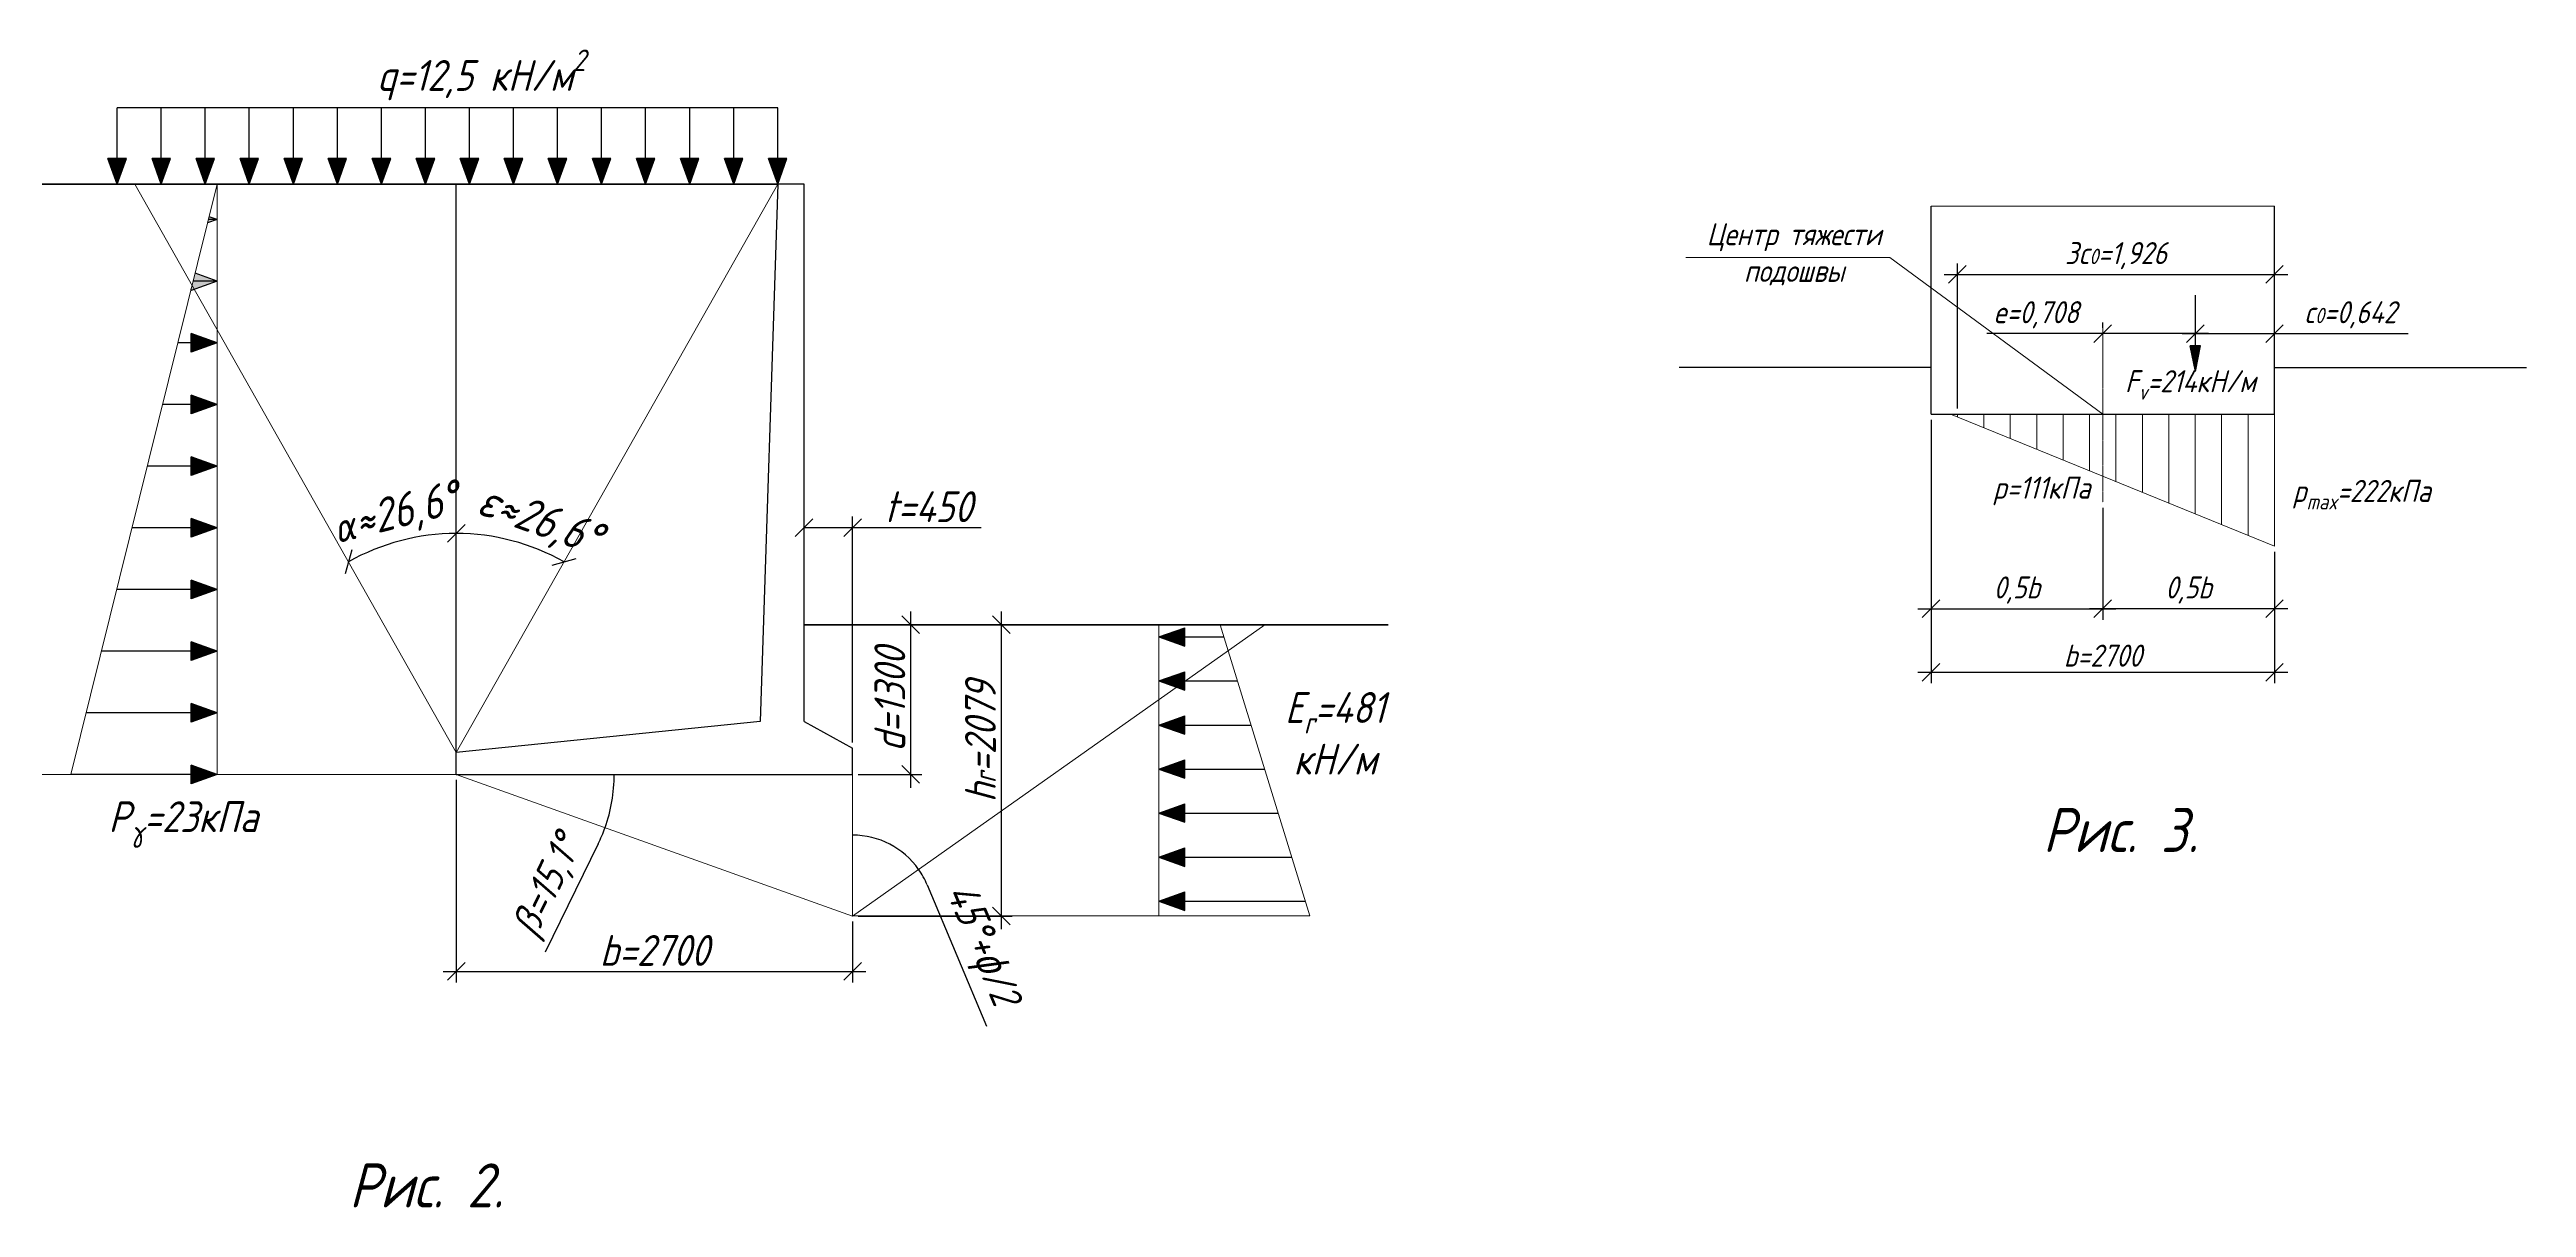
# Model space of a CAD drawing. Header units: millimetres. Extents: x -1004 to 900128, y -352756 to 107728.
# Drawn here: x 627919 to 656044, y -123036 to -109890 of the extents above; entities that cross this region are included whole.
import ezdxf

# ---------------------------------------------------------------- set-up
doc = ezdxf.new("R2010")
doc.units = ezdxf.units.MM
doc.linetypes.add('ACAD_ISO02W100', pattern=[15, 12, -3])
doc.linetypes.add('ACAD_ISO04W100', pattern=[30, 24, -3, 0, -3])
for name, color, linetype, lineweight in [('axles', 152, 'ACAD_ISO04W100', 20), ('basic', 95, 'Continuous', 30), ('hatch', 117, 'ACAD_ISO02W100', 25), ('size', 45, 'Continuous', 20), ('text', 13, 'Continuous', 20), ('thick', 42, 'Continuous', 35), ('thin', 153, 'Continuous', 18)]:
    doc.layers.add(name, color=color, linetype=linetype, lineweight=lineweight)
doc.styles.add('Structures', font='isocpeur.ttf', dxfattribs={"width": 0.85, "oblique": 15})
doc.styles.add('structures 5', font='isocpeur.ttf', dxfattribs={"width": 0.85, "oblique": 15, "height": 5})
doc.dimstyles.new('structures 3.5', dxfattribs={"dimtxt": 3.5, "dimasz": 2, "dimexe": 1.25, "dimexo": 0.625, "dimtad": 1, "dimtxsty": 'Structures', "dimblk": 'OBLIQUE', "dimcen": 2.5, "dimdle": 1.5, "dimadec": 0, "dimazin": 0, "dimtfac": 1, "dimtmove": 0, "dimatfit": 3, "dimfxl": 1, "dimarcsym": 0})

# ---------------------------------------------------------------- blocks, each defined once
blk = doc.blocks.new('_Oblique')
at = {"color": 0, "linetype": 'ByBlock', "lineweight": -2}
blk.add_line((-0.5, -0.5), (0.5, 0.5), dxfattribs=at)
blk = doc.blocks.new('*D1281')
at = {"layer": 'Defpoints', "color": 0, "transparency": 16777216}
for p in [(632537, -111420), (636187, -111420), (632962, -115421), (632537, -117870), (632537, -117870)]:
    blk.add_point(p, dxfattribs=at)
at = {"layer": 'size', "color": 0, "lineweight": -2, "transparency": 16777216}
blk.add_arc((632537, -117870), 2486, 60.4948, 90, dxfattribs=at)
at = {"layer": 'size', "color": 0, "lineweight": -2, "transparency": 16777216, "xscale": 200, "yscale": 200, "zscale": 200}
for p, rotation in [((632537, -115384), 180.0000000000002), ((633762, -115707), 330.4948485991382)]:
    blk.add_blockref('_Oblique', p, dxfattribs=dict(at, rotation=rotation))
at = {"layer": 'size', "color": 0, "transparency": 16777216, "insert": (633472, -115256), "char_height": 350, "attachment_point": 5, "rotation": 340.3299, "style": 'Structures'}
blk.add_mtext('{\\H1.08333x;ε≈26,6%%D}', dxfattribs=at)
blk = doc.blocks.new('*D1282')
at = {"layer": 'Defpoints', "color": 0, "transparency": 16777216}
for p in [(632537, -118120), (637037, -119727), (637037, -120356)]:
    blk.add_point(p, dxfattribs=at)
at = {"layer": 'size', "color": 0, "lineweight": -2, "transparency": 16777216}
for p, q in [((632537, -118182), (632537, -120481)), ((637037, -119789), (637037, -120481)), ((632387, -120356), (637187, -120356))]:
    blk.add_line(p, q, dxfattribs=at)
at = {"layer": 'size', "color": 0, "lineweight": -2, "transparency": 16777216, "xscale": 200, "yscale": 200, "zscale": 200, "rotation": 180}
blk.add_blockref('_Oblique', (632537, -120356), dxfattribs=at)
at = {"layer": 'size', "color": 0, "lineweight": -2, "transparency": 16777216, "xscale": 200, "yscale": 200, "zscale": 200}
blk.add_blockref('_Oblique', (637037, -120356), dxfattribs=at)
at = {"layer": 'size', "color": 0, "transparency": 16777216, "insert": (634787, -120118), "char_height": 350, "attachment_point": 5, "style": 'Structures'}
blk.add_mtext('b=2700', dxfattribs=at)
blk = doc.blocks.new('*D1283')
at = {"layer": 'Defpoints', "color": 0, "transparency": 16777216}
for p in [(636487, -116420), (637697, -116420), (637037, -118120)]:
    blk.add_point(p, dxfattribs=at)
at = {"layer": 'size', "color": 0, "lineweight": -2, "transparency": 16777216}
for p, q in [((636550, -116420), (637822, -116420)), ((637697, -118270), (637697, -116270)), ((637100, -118120), (637822, -118120))]:
    blk.add_line(p, q, dxfattribs=at)
at = {"layer": 'size', "color": 0, "lineweight": -2, "transparency": 16777216, "xscale": 200, "yscale": 200, "zscale": 200}
for p, rotation in [((637697, -116420), 90), ((637697, -118120), 270)]:
    blk.add_blockref('_Oblique', p, dxfattribs=dict(at, rotation=rotation))
at = {"layer": 'size', "color": 0, "transparency": 16777216, "insert": (637460, -117270), "char_height": 350, "attachment_point": 5, "rotation": 90, "style": 'Structures'}
blk.add_mtext('d=1300', dxfattribs=at)
blk = doc.blocks.new('*D1284')
at = {"layer": 'Defpoints', "color": 0, "transparency": 16777216}
for p in [(636487, -115318), (636487, -116420), (637037, -117820)]:
    blk.add_point(p, dxfattribs=at)
at = {"layer": 'size', "color": 0, "lineweight": -2, "transparency": 16777216}
for p, q in [((636487, -116357), (636487, -115193)), ((637037, -117757), (637037, -115193)), ((636487, -115318), (637187, -115318)), ((637037, -115318), (638498, -115318))]:
    blk.add_line(p, q, dxfattribs=at)
at = {"layer": 'size', "color": 0, "lineweight": -2, "transparency": 16777216, "xscale": 200, "yscale": 200, "zscale": 200, "rotation": 180}
blk.add_blockref('_Oblique', (636487, -115318), dxfattribs=at)
at = {"layer": 'size', "color": 0, "lineweight": -2, "transparency": 16777216, "xscale": 200, "yscale": 200, "zscale": 200}
blk.add_blockref('_Oblique', (637037, -115318), dxfattribs=at)
at = {"layer": 'size', "color": 0, "transparency": 16777216, "insert": (637898, -115080), "char_height": 350, "attachment_point": 5, "style": 'Structures'}
blk.add_mtext('t=450', dxfattribs=at)
blk = doc.blocks.new('*D1285')
at = {"layer": 'Defpoints', "color": 0, "transparency": 16777216}
for p in [(638565, -116420), (637037, -119727), (638726, -119727)]:
    blk.add_point(p, dxfattribs=at)
at = {"layer": 'size', "color": 0, "lineweight": -2, "transparency": 16777216}
for p, q in [((638628, -116420), (638851, -116420)), ((638726, -116270), (638726, -119877)), ((637100, -119727), (638851, -119727))]:
    blk.add_line(p, q, dxfattribs=at)
at = {"layer": 'size', "color": 0, "lineweight": -2, "transparency": 16777216, "xscale": 200, "yscale": 200, "zscale": 200}
for p, rotation in [((638726, -116420), 90), ((638726, -119727), 270)]:
    blk.add_blockref('_Oblique', p, dxfattribs=dict(at, rotation=rotation))
at = {"layer": 'size', "color": 0, "transparency": 16777216, "insert": (638489, -117746), "char_height": 350, "attachment_point": 5, "rotation": 90, "style": 'Structures'}
blk.add_mtext('h{\\H0.7x;\\S^ r;}=2079', dxfattribs=at)
blk = doc.blocks.new('*D1286')
at = {"layer": 'Defpoints', "color": 0, "transparency": 16777216}
for p in [(632537, -118120), (632537, -118120), (637037, -118120), (634320, -118325), (637037, -119728)]:
    blk.add_point(p, dxfattribs=at)
at = {"layer": 'size', "color": 0, "lineweight": -2, "transparency": 16777216}
blk.add_line((634149, -118908), (633548, -120137), dxfattribs=at)
for start, end in [(340.3359, 0), (333.9455, 340.3359)]:
    blk.add_arc((632537, -118120), 1794, start, end, dxfattribs=at)
at = {"layer": 'size', "color": 0, "transparency": 16777216, "insert": (633597, -119399), "char_height": 350, "attachment_point": 5, "rotation": 63.9455, "style": 'Structures'}
blk.add_mtext('{\\H0.95833x;β=15,1%%D}', dxfattribs=at)
blk = doc.blocks.new('_None')
blk = doc.blocks.new('*D1287')
at = {"layer": 'Defpoints', "color": 0, "transparency": 16777216}
for p in [(641717, -116420), (637037, -118120), (637325, -118855), (637037, -119728), (637037, -119728)]:
    blk.add_point(p, dxfattribs=at)
at = {"layer": 'size', "color": 0, "lineweight": -2, "transparency": 16777216}
blk.add_line((637885, -119372), (638558, -120976), dxfattribs=at)
for start, end in [(35.2586, 90), (22.7695, 35.2586)]:
    blk.add_arc((637037, -119728), 919, start, end, dxfattribs=at)
at = {"layer": 'size', "color": 0, "transparency": 16777216, "insert": (638487, -120062), "char_height": 350, "attachment_point": 5, "rotation": 292.7695, "style": 'Structures'}
blk.add_mtext('45%%D+{\\H0.95833x;ϕ/2}', dxfattribs=at)
blk = doc.blocks.new('*D1288')
at = {"layer": 'Defpoints', "color": 0, "transparency": 16777216}
for p in [(628887, -111420), (632537, -112810), (631701, -115529), (632537, -117870), (632537, -117870)]:
    blk.add_point(p, dxfattribs=at)
at = {"layer": 'size', "color": 0, "lineweight": -2, "transparency": 16777216}
blk.add_arc((632537, -117870), 2486, 90, 119.5052, dxfattribs=at)
at = {"layer": 'size', "color": 0, "lineweight": -2, "transparency": 16777216, "xscale": 200, "yscale": 200, "zscale": 200}
for p, rotation in [((632537, -115384), 359.9999999999997), ((631313, -115707), 209.5051514008618)]:
    blk.add_blockref('_Oblique', p, dxfattribs=dict(at, rotation=rotation))
at = {"layer": 'size', "color": 0, "transparency": 16777216, "insert": (631851, -115180), "char_height": 350, "width": 1326.72, "attachment_point": 5, "rotation": 14.3127, "style": 'Structures'}
blk.add_mtext('{\\H0.95833x;α\\H1.13044x;≈26,6%%D}', dxfattribs=at)
blk = doc.blocks.new('*D1271')
at = {"layer": 'Defpoints', "color": 0, "transparency": 16777216}
for p in [(649283, -114030), (651233, -115030), (651233, -116238)]:
    blk.add_point(p, dxfattribs=at)
at = {"layer": 'size', "color": 0, "lineweight": -2, "transparency": 16777216}
for p, q in [((649283, -114092), (649283, -116363)), ((651233, -115092), (651233, -116363)), ((649133, -116238), (651383, -116238))]:
    blk.add_line(p, q, dxfattribs=at)
at = {"layer": 'size', "color": 0, "lineweight": -2, "transparency": 16777216, "xscale": 200, "yscale": 200, "zscale": 200, "rotation": 180}
blk.add_blockref('_Oblique', (649283, -116238), dxfattribs=at)
at = {"layer": 'size', "color": 0, "lineweight": -2, "transparency": 16777216, "xscale": 200, "yscale": 200, "zscale": 200}
blk.add_blockref('_Oblique', (651233, -116238), dxfattribs=at)
at = {"layer": 'size', "color": 0, "transparency": 16777216, "insert": (650258, -116026), "char_height": 250, "attachment_point": 5, "style": 'Structures'}
blk.add_mtext('0,5b', dxfattribs=at)
blk = doc.blocks.new('*D1272')
at = {"layer": 'Defpoints', "color": 0, "transparency": 16777216}
for p in [(651233, -115030), (653183, -115530), (651233, -116238)]:
    blk.add_point(p, dxfattribs=at)
at = {"layer": 'size', "color": 0, "lineweight": -2, "transparency": 16777216}
for p, q in [((651233, -115092), (651233, -116363)), ((653183, -115592), (653183, -116363)), ((653333, -116238), (651083, -116238))]:
    blk.add_line(p, q, dxfattribs=at)
at = {"layer": 'size', "color": 0, "lineweight": -2, "transparency": 16777216, "xscale": 200, "yscale": 200, "zscale": 200, "rotation": 180}
blk.add_blockref('_Oblique', (651233, -116238), dxfattribs=at)
at = {"layer": 'size', "color": 0, "lineweight": -2, "transparency": 16777216, "xscale": 200, "yscale": 200, "zscale": 200}
blk.add_blockref('_Oblique', (653183, -116238), dxfattribs=at)
at = {"layer": 'size', "color": 0, "transparency": 16777216, "insert": (652208, -116026), "char_height": 250, "attachment_point": 5, "style": 'Structures'}
blk.add_mtext('0,5b', dxfattribs=at)
blk = doc.blocks.new('*D1273')
at = {"layer": 'Defpoints', "color": 0, "transparency": 16777216}
for p in [(649283, -114030), (653183, -115530), (653183, -116959)]:
    blk.add_point(p, dxfattribs=at)
at = {"layer": 'size', "color": 0, "lineweight": -2, "transparency": 16777216}
for p, q in [((649283, -114092), (649283, -117084)), ((653183, -115592), (653183, -117084)), ((649133, -116959), (653333, -116959))]:
    blk.add_line(p, q, dxfattribs=at)
at = {"layer": 'size', "color": 0, "lineweight": -2, "transparency": 16777216, "xscale": 200, "yscale": 200, "zscale": 200, "rotation": 180}
blk.add_blockref('_Oblique', (649283, -116959), dxfattribs=at)
at = {"layer": 'size', "color": 0, "lineweight": -2, "transparency": 16777216, "xscale": 200, "yscale": 200, "zscale": 200}
blk.add_blockref('_Oblique', (653183, -116959), dxfattribs=at)
at = {"layer": 'size', "color": 0, "transparency": 16777216, "insert": (651233, -116771), "char_height": 250, "attachment_point": 5, "style": 'Structures'}
blk.add_mtext('b=2700', dxfattribs=at)
blk = doc.blocks.new('*D1274')
at = {"layer": 'Defpoints', "color": 0, "transparency": 16777216}
for p in [(651233, -113114), (651233, -113114), (652285, -113114)]:
    blk.add_point(p, dxfattribs=at)
at = {"layer": 'size', "color": 0, "lineweight": -2, "transparency": 16777216}
for p, q in [((651233, -113051), (651233, -112989)), ((652285, -113051), (652285, -112989)), ((651233, -113114), (649916, -113114)), ((652435, -113114), (651233, -113114))]:
    blk.add_line(p, q, dxfattribs=at)
at = {"layer": 'size', "color": 0, "lineweight": -2, "transparency": 16777216, "xscale": 200, "yscale": 200, "zscale": 200, "rotation": 180}
blk.add_blockref('_Oblique', (651233, -113114), dxfattribs=at)
at = {"layer": 'size', "color": 0, "lineweight": -2, "transparency": 16777216, "xscale": 200, "yscale": 200, "zscale": 200}
blk.add_blockref('_Oblique', (652285, -113114), dxfattribs=at)
at = {"layer": 'size', "color": 0, "transparency": 16777216, "insert": (650474, -112901), "char_height": 250, "attachment_point": 5, "style": 'Structures'}
blk.add_mtext('e=0,708', dxfattribs=at)
blk = doc.blocks.new('*D1268')
at = {"layer": 'Defpoints', "color": 0, "transparency": 16777216}
for p in [(652285, -113198), (653183, -113114), (653183, -113500)]:
    blk.add_point(p, dxfattribs=at)
at = {"layer": 'size', "color": 0, "lineweight": -2, "transparency": 16777216}
for p, q in [((652285, -113135), (652285, -112989)), ((653183, -113438), (653183, -112989)), ((652135, -113114), (653183, -113114)), ((653183, -113114), (654701, -113114))]:
    blk.add_line(p, q, dxfattribs=at)
at = {"layer": 'size', "color": 0, "lineweight": -2, "transparency": 16777216, "xscale": 200, "yscale": 200, "zscale": 200, "rotation": 180}
blk.add_blockref('_Oblique', (652285, -113114), dxfattribs=at)
at = {"layer": 'size', "color": 0, "lineweight": -2, "transparency": 16777216, "xscale": 200, "yscale": 200, "zscale": 200}
blk.add_blockref('_Oblique', (653183, -113114), dxfattribs=at)
at = {"layer": 'size', "color": 0, "transparency": 16777216, "insert": (654042, -112901), "char_height": 350, "attachment_point": 5, "style": 'Structures'}
blk.add_mtext('{\\H0.71429x;c\\H0.7x;\\S^ 0;\\H1.42857x;=0,642}', dxfattribs=at)
blk = doc.blocks.new('*D1269')
at = {"layer": 'Defpoints', "color": 0, "transparency": 16777216}
for p in [(653183, -112443), (653183, -113110), (649583, -114030)]:
    blk.add_point(p, dxfattribs=at)
at = {"layer": 'size', "color": 0, "lineweight": -2, "transparency": 16777216}
for p, q in [((649433, -112443), (653333, -112443)), ((649583, -113967), (649583, -112318)), ((653183, -113048), (653183, -112318))]:
    blk.add_line(p, q, dxfattribs=at)
at = {"layer": 'size', "color": 0, "lineweight": -2, "transparency": 16777216, "xscale": 200, "yscale": 200, "zscale": 200, "rotation": 180}
blk.add_blockref('_Oblique', (649583, -112443), dxfattribs=at)
at = {"layer": 'size', "color": 0, "lineweight": -2, "transparency": 16777216, "xscale": 200, "yscale": 200, "zscale": 200}
blk.add_blockref('_Oblique', (653183, -112443), dxfattribs=at)
at = {"layer": 'size', "color": 0, "transparency": 16777216, "insert": (651383, -112230), "char_height": 350, "attachment_point": 5, "style": 'Structures'}
blk.add_mtext('{\\H0.71429x;3c\\H0.7x;\\S^ 0;\\H1.42857x;=1,926}', dxfattribs=at)

msp = doc.modelspace()

# ---------------------------------------------------------------- hatches: boundary and pattern name
at = {"layer": 'basic'}
h = msp.add_hatch(color=256, dxfattribs=at)
h.dxf.hatch_style = 1
h.paths.add_polyline_path([(628582.561, -111125.177), (628687.486, -111419.834), (628687.486, -111125.177)])
h.paths.add_polyline_path([(628687.486, -111125.177), (628687.486, -111419.834), (628792.411, -111125.177)])
h = msp.add_hatch(color=256, dxfattribs=at)
h.dxf.hatch_style = 1
h.paths.add_polyline_path([(629082.561, -111125.177), (629187.486, -111419.834), (629187.486, -111125.177)])
h.paths.add_polyline_path([(629187.486, -111125.177), (629187.486, -111419.834), (629292.411, -111125.177)])
h = msp.add_hatch(color=256, dxfattribs=at)
h.dxf.hatch_style = 1
h.paths.add_polyline_path([(629582.561, -111125.177), (629687.486, -111419.834), (629687.486, -111125.177)])
h.paths.add_polyline_path([(629687.486, -111125.177), (629687.486, -111419.834), (629792.411, -111125.177)])
h = msp.add_hatch(color=256, dxfattribs=at)
h.dxf.hatch_style = 1
h.paths.add_polyline_path([(630082.561, -111125.177), (630187.486, -111419.834), (630187.486, -111125.177)])
h.paths.add_polyline_path([(630187.486, -111125.177), (630187.486, -111419.834), (630292.411, -111125.177)])
h = msp.add_hatch(color=256, dxfattribs=at)
h.dxf.hatch_style = 1
h.paths.add_polyline_path([(630582.561, -111125.177), (630687.486, -111419.834), (630687.486, -111125.177)])
h.paths.add_polyline_path([(630687.486, -111125.177), (630687.486, -111419.834), (630792.411, -111125.177)])
h = msp.add_hatch(color=256, dxfattribs=at)
h.dxf.hatch_style = 1
h.paths.add_polyline_path([(631082.561, -111125.177), (631187.486, -111419.834), (631187.486, -111125.177)])
h.paths.add_polyline_path([(631187.486, -111125.177), (631187.486, -111419.834), (631292.411, -111125.177)])
h = msp.add_hatch(color=256, dxfattribs=at)
h.dxf.hatch_style = 1
h.paths.add_polyline_path([(631582.561, -111125.177), (631687.486, -111419.834), (631687.486, -111125.177)])
h.paths.add_polyline_path([(631687.486, -111125.177), (631687.486, -111419.834), (631792.411, -111125.177)])
h = msp.add_hatch(color=256, dxfattribs=at)
h.dxf.hatch_style = 1
h.paths.add_polyline_path([(632082.561, -111125.177), (632187.486, -111419.834), (632187.486, -111125.177)])
h.paths.add_polyline_path([(632187.486, -111125.177), (632187.486, -111419.834), (632292.411, -111125.177)])
h = msp.add_hatch(color=256, dxfattribs=at)
h.dxf.hatch_style = 1
h.paths.add_polyline_path([(632582.561, -111125.177), (632687.486, -111419.834), (632687.486, -111125.177)])
h.paths.add_polyline_path([(632687.486, -111125.177), (632687.486, -111419.834), (632792.411, -111125.177)])
h = msp.add_hatch(color=256, dxfattribs=at)
h.dxf.hatch_style = 1
h.paths.add_polyline_path([(633082.561, -111125.177), (633187.486, -111419.834), (633187.486, -111125.177)])
h.paths.add_polyline_path([(633187.486, -111125.177), (633187.486, -111419.834), (633292.411, -111125.177)])
h = msp.add_hatch(color=256, dxfattribs=at)
h.dxf.hatch_style = 1
h.paths.add_polyline_path([(633582.561, -111125.177), (633687.486, -111419.834), (633687.486, -111125.177)])
h.paths.add_polyline_path([(633687.486, -111125.177), (633687.486, -111419.834), (633792.411, -111125.177)])
h = msp.add_hatch(color=256, dxfattribs=at)
h.dxf.hatch_style = 1
h.paths.add_polyline_path([(634082.561, -111125.177), (634187.486, -111419.834), (634187.486, -111125.177)])
h.paths.add_polyline_path([(634187.486, -111125.177), (634187.486, -111419.834), (634292.411, -111125.177)])
h = msp.add_hatch(color=256, dxfattribs=at)
h.dxf.hatch_style = 1
h.paths.add_polyline_path([(634582.561, -111125.177), (634687.486, -111419.834), (634687.486, -111125.177)])
h.paths.add_polyline_path([(634687.486, -111125.177), (634687.486, -111419.834), (634792.411, -111125.177)])
h = msp.add_hatch(color=256, dxfattribs=at)
h.dxf.hatch_style = 1
h.paths.add_polyline_path([(635082.561, -111125.177), (635187.486, -111419.834), (635187.486, -111125.177)])
h.paths.add_polyline_path([(635187.486, -111125.177), (635187.486, -111419.834), (635292.411, -111125.177)])
h = msp.add_hatch(color=256, dxfattribs=at)
h.dxf.hatch_style = 1
h.paths.add_polyline_path([(635582.561, -111125.177), (635687.486, -111419.834), (635687.486, -111125.177)])
h.paths.add_polyline_path([(635687.486, -111125.177), (635687.486, -111419.834), (635792.411, -111125.177)])
h = msp.add_hatch(color=256, dxfattribs=at)
h.dxf.hatch_style = 1
h.paths.add_polyline_path([(636082.561, -111125.177), (636187.486, -111419.834), (636187.486, -111125.177)])
h.paths.add_polyline_path([(636187.486, -111125.177), (636187.486, -111419.834), (636292.411, -111125.177)])
h = msp.add_hatch(color=256, dxfattribs=at)
h.dxf.hatch_style = 1
h.paths.add_polyline_path([(629731.158, -111787.348), (629723.094, -111819.834), (629822.387, -111819.834)])
h.paths.add_polyline_path([(629822.387, -111819.834), (629723.094, -111819.834), (629713.466, -111858.62)])
h.paths.add_polyline_path([(629822.387, -112519.834), (629549.332, -112519.834), (629537.329, -112568.187), (629562.364, -112612.426)])
h.paths.add_polyline_path([(629571.508, -112430.497), (629549.332, -112519.834), (629822.387, -112519.834)])
h.paths.add_polyline_path([(629537.329, -112568.187), (629527.731, -112606.854), (629527.731, -112624.759), (629562.364, -112612.426)])
h = msp.add_hatch(color=256, dxfattribs=at)
h.dxf.hatch_style = 1
h.paths.add_polyline_path([(629527.731, -113114.909), (629822.387, -113219.834), (629527.731, -113219.834)])
h.paths.add_polyline_path([(629527.731, -113219.834), (629822.387, -113219.834), (629527.731, -113324.759)])
h = msp.add_hatch(color=256, dxfattribs=at)
h.dxf.hatch_style = 1
h.paths.add_polyline_path([(652343.311, -113252.121), (652284.579, -113252.121), (652284.579, -113546.778)])
h.paths.add_polyline_path([(652284.579, -113252.121), (652225.847, -113252.121), (652284.579, -113546.778)])
h = msp.add_hatch(color=256, dxfattribs=at)
h.dxf.hatch_style = 1
h.paths.add_polyline_path([(629527.731, -113814.909), (629822.387, -113919.834), (629527.731, -113919.834)])
h.paths.add_polyline_path([(629527.731, -113919.834), (629822.387, -113919.834), (629527.731, -114024.759)])
h = msp.add_hatch(color=256, dxfattribs=at)
h.dxf.hatch_style = 1
h.paths.add_polyline_path([(629527.731, -114514.909), (629822.387, -114619.834), (629527.731, -114619.834)])
h.paths.add_polyline_path([(629527.731, -114619.834), (629822.387, -114619.834), (629527.731, -114724.759)])
h = msp.add_hatch(color=256, dxfattribs=at)
h.dxf.hatch_style = 1
h.paths.add_polyline_path([(629527.731, -115214.909), (629822.387, -115319.834), (629527.731, -115319.834)])
h.paths.add_polyline_path([(629527.731, -115319.834), (629822.387, -115319.834), (629527.731, -115424.759)])
h = msp.add_hatch(color=256, dxfattribs=at)
h.dxf.hatch_style = 1
h.paths.add_polyline_path([(629527.731, -115914.909), (629822.387, -116019.834), (629527.731, -116019.834)])
h.paths.add_polyline_path([(629527.731, -116019.834), (629822.387, -116019.834), (629527.731, -116124.759)])
h = msp.add_hatch(color=256, dxfattribs=at)
h.dxf.hatch_style = 1
h.paths.add_polyline_path([(629527.731, -116614.909), (629822.387, -116719.834), (629527.731, -116719.834)])
h.paths.add_polyline_path([(629527.731, -116719.834), (629822.387, -116719.834), (629527.731, -116824.759)])
h = msp.add_hatch(color=256, dxfattribs=at)
h.dxf.hatch_style = 1
h.paths.add_polyline_path([(640810.715, -116453.636), (640516.058, -116558.561), (640810.715, -116558.561)])
h.paths.add_polyline_path([(640810.715, -116558.561), (640516.058, -116558.561), (640810.715, -116663.486)])
h = msp.add_hatch(color=256, dxfattribs=at)
h.dxf.hatch_style = 1
h.paths.add_polyline_path([(640810.715, -116953.636), (640516.058, -117058.561), (640810.715, -117058.561)])
h.paths.add_polyline_path([(640810.715, -117058.561), (640516.058, -117058.561), (640810.715, -117163.486)])
h = msp.add_hatch(color=256, dxfattribs=at)
h.dxf.hatch_style = 1
h.paths.add_polyline_path([(629527.731, -117314.909), (629822.387, -117419.834), (629527.731, -117419.834)])
h.paths.add_polyline_path([(629527.731, -117419.834), (629822.387, -117419.834), (629527.731, -117524.759)])
h = msp.add_hatch(color=256, dxfattribs=at)
h.dxf.hatch_style = 1
h.paths.add_polyline_path([(640810.715, -117453.636), (640516.058, -117558.561), (640810.715, -117558.561)])
h.paths.add_polyline_path([(640810.715, -117558.561), (640516.058, -117558.561), (640810.715, -117663.486)])
h = msp.add_hatch(color=256, dxfattribs=at)
h.dxf.hatch_style = 1
h.paths.add_polyline_path([(629527.731, -118014.909), (629822.387, -118119.834), (629527.731, -118119.834)])
h.paths.add_polyline_path([(629527.731, -118119.834), (629822.387, -118119.834), (629527.731, -118224.759)])
h = msp.add_hatch(color=256, dxfattribs=at)
h.dxf.hatch_style = 1
h.paths.add_polyline_path([(640810.715, -117953.636), (640516.058, -118058.561), (640810.715, -118058.561)])
h.paths.add_polyline_path([(640810.715, -118058.561), (640516.058, -118058.561), (640810.715, -118163.486)])
h = msp.add_hatch(color=256, dxfattribs=at)
h.dxf.hatch_style = 1
h.paths.add_polyline_path([(640810.715, -118453.636), (640516.058, -118558.561), (640810.715, -118558.561)])
h.paths.add_polyline_path([(640810.715, -118558.561), (640516.058, -118558.561), (640810.715, -118663.486)])
h = msp.add_hatch(color=256, dxfattribs=at)
h.dxf.hatch_style = 1
h.paths.add_polyline_path([(640810.715, -118953.636), (640516.058, -119058.561), (640810.715, -119058.561)])
h.paths.add_polyline_path([(640810.715, -119058.561), (640516.058, -119058.561), (640810.715, -119163.486)])
h = msp.add_hatch(color=256, dxfattribs=at)
h.dxf.hatch_style = 1
h.paths.add_polyline_path([(640810.715, -119453.636), (640516.058, -119558.561), (640810.715, -119558.561)])
h.paths.add_polyline_path([(640810.715, -119558.561), (640516.058, -119558.561), (640810.715, -119663.486)])

# ---------------------------------------------------------------- linework, layer by layer
at = {"layer": 'axles', "ltscale": 0.1}
msp.add_line((651232.643, -115029.543), (651232.643, -113001.425), dxfattribs=at)
at = {"layer": 'axles', "ltscale": 0.2}
msp.add_line((632537.486, -118119.834), (624949.161, -118119.834), dxfattribs=at)
at = {"layer": 'basic'}
for p, q in [((628687.486, -111419.834), (628687.486, -110553.3)), ((636187.486, -110553.3), (628687.486, -110553.3)), ((629187.486, -111419.834), (629187.486, -110553.3)), ((629687.486, -111419.834), (629687.486, -110553.3)), ((630187.486, -111419.834), (630187.486, -110553.3)), ((630687.486, -111419.834), (630687.486, -110553.3)), ((631187.486, -111419.834), (631187.486, -110553.3)), ((631687.486, -111419.834), (631687.486, -110553.3)), ((632187.486, -111419.834), (632187.486, -110553.3)), ((632687.486, -111419.834), (632687.486, -110553.3)), ((633187.486, -111419.834), (633187.486, -110553.3)), ((633687.486, -111419.834), (633687.486, -110553.3)), ((634187.486, -111419.834), (634187.486, -110553.3)), ((634687.486, -111419.834), (634687.486, -110553.3)), ((635187.486, -111419.834), (635187.486, -110553.3)), ((635687.486, -111419.834), (635687.486, -110553.3)), ((636187.486, -111419.834), (636187.486, -110553.3)), ((628687.486, -111419.834), (628582.561, -111125.177)), ((628792.411, -111125.177), (628582.561, -111125.177)), ((628687.486, -111419.834), (628792.411, -111125.177)), ((629187.486, -111419.834), (629082.561, -111125.177)), ((629292.411, -111125.177), (629082.561, -111125.177)), ((629187.486, -111419.834), (629292.411, -111125.177)), ((629687.486, -111419.834), (629582.561, -111125.177)), ((629792.411, -111125.177), (629582.561, -111125.177)), ((629687.486, -111419.834), (629792.411, -111125.177)), ((630187.486, -111419.834), (630082.561, -111125.177)), ((630292.411, -111125.177), (630082.561, -111125.177)), ((630187.486, -111419.834), (630292.411, -111125.177)), ((630687.486, -111419.834), (630582.561, -111125.177)), ((630792.411, -111125.177), (630582.561, -111125.177)), ((630687.486, -111419.834), (630792.411, -111125.177)), ((631187.486, -111419.834), (631082.561, -111125.177)), ((631292.411, -111125.177), (631082.561, -111125.177)), ((631187.486, -111419.834), (631292.411, -111125.177)), ((631687.486, -111419.834), (631582.561, -111125.177)), ((631792.411, -111125.177), (631582.561, -111125.177)), ((631687.486, -111419.834), (631792.411, -111125.177)), ((632187.486, -111419.834), (632082.561, -111125.177)), ((632292.411, -111125.177), (632082.561, -111125.177)), ((632187.486, -111419.834), (632292.411, -111125.177)), ((632687.486, -111419.834), (632582.561, -111125.177)), ((632792.411, -111125.177), (632582.561, -111125.177)), ((632687.486, -111419.834), (632792.411, -111125.177)), ((633187.486, -111419.834), (633082.561, -111125.177)), ((633292.411, -111125.177), (633082.561, -111125.177)), ((633187.486, -111419.834), (633292.411, -111125.177)), ((633687.486, -111419.834), (633582.561, -111125.177)), ((633792.411, -111125.177), (633582.561, -111125.177)), ((633687.486, -111419.834), (633792.411, -111125.177)), ((634187.486, -111419.834), (634082.561, -111125.177)), ((634292.411, -111125.177), (634082.561, -111125.177)), ((634187.486, -111419.834), (634292.411, -111125.177)), ((634687.486, -111419.834), (634582.561, -111125.177)), ((634792.411, -111125.177), (634582.561, -111125.177)), ((634687.486, -111419.834), (634792.411, -111125.177)), ((635187.486, -111419.834), (635082.561, -111125.177)), ((635292.411, -111125.177), (635082.561, -111125.177)), ((635187.486, -111419.834), (635292.411, -111125.177)), ((635687.486, -111419.834), (635582.561, -111125.177)), ((635792.411, -111125.177), (635582.561, -111125.177)), ((635687.486, -111419.834), (635792.411, -111125.177)), ((636187.486, -111419.834), (636082.561, -111125.177)), ((636292.411, -111125.177), (636082.561, -111125.177)), ((636187.486, -111419.834), (636292.411, -111125.177)), ((636187.486, -111419.834), (635987.486, -117519.834)), ((636487.486, -111419.834), (636187.486, -111419.834)), ((636487.486, -117519.834), (636487.486, -111419.834)), ((629822.387, -111819.834), (629713.466, -111858.62)), ((629822.387, -111819.834), (629723.094, -111819.834)), ((629822.387, -111819.834), (629731.158, -111787.348)), ((649282.643, -114029.543), (649282.643, -111666.964)), ((653182.643, -114029.543), (653182.643, -111666.964)), ((629822.387, -112519.834), (629571.508, -112430.497)), ((629822.387, -112519.834), (629527.731, -112624.759)), ((629527.731, -112624.759), (629527.731, -112606.854)), ((629822.387, -112519.834), (629549.332, -112519.834)), ((652284.579, -113546.778), (652284.579, -112680.245)), ((629822.387, -113219.834), (629375.569, -113219.834)), ((629822.387, -113219.834), (629527.731, -113114.909)), ((629527.731, -113324.759), (629527.731, -113114.909)), ((629822.387, -113219.834), (629527.731, -113324.759)), ((652343.311, -113252.121), (652225.847, -113252.121)), ((652284.579, -113546.778), (652225.847, -113252.121)), ((652284.579, -113546.778), (652343.311, -113252.121)), ((649282.643, -113500.093), (646421.36, -113500.093)), ((653182.643, -113500.093), (656043.926, -113500.093)), ((629822.387, -113919.834), (629527.731, -113814.909)), ((629527.731, -114024.759), (629527.731, -113814.909)), ((629822.387, -113919.834), (629201.807, -113919.834)), ((629822.387, -113919.834), (629527.731, -114024.759)), ((649282.643, -114029.543), (653182.643, -114029.543)), ((629822.387, -114619.834), (629028.045, -114619.834)), ((629822.387, -114619.834), (629527.731, -114514.909)), ((629527.731, -114724.759), (629527.731, -114514.909)), ((629822.387, -114619.834), (629527.731, -114724.759)), ((629822.387, -115319.834), (629527.731, -115214.909)), ((629527.731, -115424.759), (629527.731, -115214.909)), ((629822.387, -115319.834), (628854.282, -115319.834)), ((629822.387, -115319.834), (629527.731, -115424.759)), ((629822.387, -116019.834), (628680.52, -116019.834)), ((629822.387, -116019.834), (629527.731, -115914.909)), ((629527.731, -116124.759), (629527.731, -115914.909)), ((629822.387, -116019.834), (629527.731, -116124.759)), ((629822.387, -116719.834), (629527.731, -116614.909)), ((629527.731, -116824.759), (629527.731, -116614.909)), ((640516.058, -116558.561), (640810.715, -116453.636)), ((640516.058, -116558.561), (641252.279, -116558.561)), ((640516.058, -116558.561), (640810.715, -116663.486)), ((640810.715, -116663.486), (640810.715, -116453.636)), ((629822.387, -116719.834), (628506.758, -116719.834)), ((629822.387, -116719.834), (629527.731, -116824.759)), ((640516.058, -117058.561), (640810.715, -116953.636)), ((640810.715, -117163.486), (640810.715, -116953.636)), ((640516.058, -117058.561), (641406.768, -117058.561)), ((640516.058, -117058.561), (640810.715, -117163.486)), ((629822.387, -117419.834), (628332.995, -117419.834)), ((629822.387, -117419.834), (629527.731, -117314.909)), ((629527.731, -117524.759), (629527.731, -117314.909)), ((629822.387, -117419.834), (629527.731, -117524.759)), ((635987.486, -117519.834), (632537.486, -117869.834)), ((636487.486, -117519.834), (637037.486, -117819.834)), ((640516.058, -117558.561), (640810.715, -117453.636)), ((640516.058, -117558.561), (641561.257, -117558.561)), ((640516.058, -117558.561), (640810.715, -117663.486)), ((640810.715, -117663.486), (640810.715, -117453.636)), ((637037.486, -118119.834), (637037.486, -117819.834)), ((629822.387, -118119.834), (628159.233, -118119.834)), ((629822.387, -118119.834), (629527.731, -118014.909)), ((629527.731, -118224.759), (629527.731, -118014.909)), ((629822.387, -118119.834), (629527.731, -118224.759)), ((632537.486, -118119.834), (632537.486, -117869.834)), ((632537.486, -118119.834), (637037.486, -118119.834)), ((640516.058, -118058.561), (640810.715, -117953.636)), ((640516.058, -118058.561), (641715.746, -118058.561)), ((640516.058, -118058.561), (640810.715, -118163.486)), ((640810.715, -118163.486), (640810.715, -117953.636)), ((640516.058, -118558.561), (640810.715, -118453.636)), ((640516.058, -118558.561), (641870.235, -118558.561)), ((640516.058, -118558.561), (640810.715, -118663.486)), ((640810.715, -118663.486), (640810.715, -118453.636)), ((640516.058, -119058.561), (640810.715, -118953.636)), ((640810.715, -119163.486), (640810.715, -118953.636)), ((640516.058, -119058.561), (642024.723, -119058.561)), ((640516.058, -119058.561), (640810.715, -119163.486)), ((640516.058, -119558.561), (640810.715, -119453.636)), ((640810.715, -119663.486), (640810.715, -119453.636)), ((640516.058, -119558.561), (642179.212, -119558.561)), ((640516.058, -119558.561), (640810.715, -119663.486))]:
    msp.add_line(p, q, dxfattribs=at)
for points in [[(649282.643, -113500.093), (646421.36, -113500.093)], [(653182.643, -113500.093), (656043.926, -113500.093)]]:
    msp.add_lwpolyline(points, dxfattribs=at)
at = {"layer": 'hatch', "ltscale": 0.4}
msp.add_line((632537.486, -117869.834), (632537.486, -111419.834), dxfattribs=at)
at = {"layer": 'thick'}
for p, q in [((636187.486, -111419.834), (625301.392, -111419.834)), ((636487.486, -116419.834), (643118.853, -116419.834))]:
    msp.add_line(p, q, dxfattribs=at)
at = {"layer": 'thin'}
for p, q in [((628159.233, -118119.834), (629822.387, -111419.834)), ((629822.387, -118119.834), (629822.387, -111419.834)), ((646497.193, -112250.287), (648813.826, -112250.287)), ((648813.826, -112250.287), (651232.643, -114029.543)), ((653182.643, -115529.543), (649502.643, -114029.543)), ((649582.643, -114029.543), (649582.643, -114062.151)), ((649882.643, -114029.543), (649882.643, -114184.434)), ((650182.643, -114029.543), (650182.643, -114306.717)), ((650482.643, -114029.543), (650482.643, -114428.999)), ((650782.643, -114029.543), (650782.643, -114551.282)), ((651082.643, -114029.543), (651082.643, -114673.564)), ((651382.643, -114029.543), (651382.643, -114795.847)), ((651682.643, -114029.543), (651682.643, -114918.13)), ((651982.643, -114029.543), (651982.643, -115040.412)), ((652282.643, -114029.543), (652282.643, -115162.695)), ((652582.643, -114029.543), (652582.643, -115284.978)), ((652882.643, -114029.543), (652882.643, -115407.26)), ((653182.643, -114029.543), (653182.643, -115529.543)), ((637037.486, -119727.888), (641716.783, -116419.834)), ((640516.058, -116419.834), (640516.058, -119726.834)), ((642231.205, -119726.834), (641209.415, -116419.834)), ((632537.486, -118119.834), (637037.486, -119727.888)), ((637037.486, -118119.834), (637037.486, -119727.888)), ((637037.486, -119726.834), (640516.058, -119726.834)), ((640516.058, -119726.834), (642231.205, -119726.834))]:
    msp.add_line(p, q, dxfattribs=at)
at = {"layer": 'thin', "ltscale": 0.4}
for q in [(628887.486, -111419.834), (636187.486, -111419.834)]:
    msp.add_line((632537.486, -117869.834), q, dxfattribs=at)
at = {"layer": 'thin'}
for points in [[(636187.486, -111419.834), (625301.392, -111419.834)], [(649282.643, -111666.964), (653182.643, -111666.964)], [(636487.486, -116419.834), (643118.853, -116419.834)]]:
    msp.add_lwpolyline(points, dxfattribs=at)

# ---------------------------------------------------------------- texts
at = {"layer": 'text', "attachment_point": 5, "style": 'structures 5'}
for s, insert, char_height, width in [('\\A1;q=12,5 кН/м{\\H0.7x;\\S2^ ;}', (632819.886, -110177.586), 350, 3223.04031), ('\\A1;Центр тяжести подошвы', (647727.98, -112214.607), 250, 2558.84936), ('\\A1;F{\\H0.7x;\\S^ v;}=214кН/м', (652228.319, -113697.792), 250, 1992.91099), ('\\A1;p=111кПа', (650539.266, -114901.811), 250, 1273.24932), ('\\A1;p{\\H0.7x;\\S^ max;}=222кПа', (654173.342, -114943.195), 250, 1724.15503), ('\\A1;E{\\H0.7x;\\S^ r;\\H1.42857x;=481 кН/м}', (642516.716, -117653.091), 350, 301.91968), ('\\A1;P{\\H0.67083x;\\S^ γ;}=23кПа', (629437.51, -118653.146), 350, 2245.88885), ('Рис. 3.', (651434.219, -118750.67), 500, 2515.89751), ('Рис. 2.', (632196.784, -122785.937), 500, 2515.89751)]:
    msp.add_mtext(s, dxfattribs=dict(at, insert=insert, char_height=char_height, width=width))

# ---------------------------------------------------------------- dimensions: what is measured, and where the dimension line sits
at = {"layer": 'size'}
for base, line1, line2, text, picture, middle in [((631700.846, -115529.342), ((632537.486, -117869.834), (628887.486, -111419.834)), ((632537.486, -117869.834), (632537.486, -112809.706)), '{\\H0.95833x;α\\H1.13044x;≈26,6%%D}', '*D1288', (631923.026, -115461.451)), ((632962.045, -115420.831), ((632537.486, -117869.834), (636187.486, -111419.834)), ((632537.486, -117869.834), (632537.486, -111419.834)), '{\\H1.08333x;ε≈26,6%%D}', '*D1281', (633374.125, -115529.342))]:
    dim = msp.add_angular_dim_2l(base=base, line1=line1, line2=line2, text=text, dimstyle='structures 3.5', override={"dimscale": 0, "dimblk1": 'Oblique', "dimblk2": 'Oblique', "dimsah": 1}, dxfattribs=at)
    dim.commit()
    dim.dimension.update_dxf_attribs({"geometry": picture, "text_midpoint": middle, "dimtype": 162})
for base, p1, p2, text, picture, middle in [((653182.643, -112442.993), (649582.643, -114029.543), (653182.643, -113110.32), '{\\H0.71429x;3c\\H0.7x;\\S^ 0;\\H1.42857x;=1,926}', '*D1269', (651382.643, -112230.492)), ((653182.643, -113113.511), (652284.579, -113197.512), (653182.643, -113500.093), '{\\H0.71429x;c\\H0.7x;\\S^ 0;\\H1.42857x;=0,642}', '*D1268', (654041.687, -112901.01)), ((637037.486, -120355.817), (632537.486, -118119.834), (637037.486, -119726.834), 'b=2700', '*D1282', (634787.486, -120118.317))]:
    dim = msp.add_linear_dim(base=base, p1=p1, p2=p2, text=text, dimstyle='structures 3.5', dxfattribs=at)
    dim.commit()
    dim.dimension.update_dxf_attribs({"geometry": picture, "text_midpoint": middle})
for base, p1, p2, text, picture, middle in [((651232.643, -113113.511), (652284.579, -113113.511), (651232.643, -113113.511), 'e=0,708', '*D1274', (650474.461, -112901.011)), ((651232.643, -116238.254), (649282.643, -114029.543), (651232.643, -115029.543), '0,5b', '*D1271', (650257.643, -116025.754)), ((653182.643, -116958.923), (649282.643, -114029.543), (653182.643, -115529.543), 'b=2700', '*D1273', (651232.643, -116771.423))]:
    dim = msp.add_linear_dim(base=base, p1=p1, p2=p2, text=text, dimstyle='structures 3.5', override={"dimtxt": 2.5}, dxfattribs=at)
    dim.commit()
    dim.dimension.update_dxf_attribs({"geometry": picture, "text_midpoint": middle})
dim = msp.add_linear_dim(base=(636487.486, -115317.811), p1=(637037.486, -117819.834), p2=(636487.486, -116419.834), text='t=450', dimstyle='structures 3.5', dxfattribs=at)
dim.commit()
dim.dimension.update_dxf_attribs({"geometry": '*D1284', "text_midpoint": (637897.576, -115317.811), "dimtype": 160})
dim = msp.add_linear_dim(base=(651232.643, -116238.254), p1=(653182.643, -115529.543), p2=(651232.643, -115029.543), angle=180, text='0,5b', dimstyle='structures 3.5', override={"dimtxt": 2.5}, dxfattribs=at)
dim.commit()
dim.dimension.update_dxf_attribs({"geometry": '*D1272', "text_midpoint": (652207.643, -116025.754)})
dim = msp.add_linear_dim(base=(637697.279, -116419.834), p1=(637037.486, -118119.834), p2=(636487.486, -116419.834), angle=90, text='d=1300', dimstyle='structures 3.5', dxfattribs=at)
dim.commit()
dim.dimension.update_dxf_attribs({"geometry": '*D1283', "text_midpoint": (637459.779, -117269.834)})
dim = msp.add_linear_dim(base=(638726.292, -119726.834), p1=(638565.025, -116419.834), p2=(637037.486, -119726.834), angle=90, text='h{\\H0.7x;\\S^ r;}=2079', dimstyle='structures 3.5', dxfattribs=at)
dim.commit()
dim.dimension.update_dxf_attribs({"geometry": '*D1285', "text_midpoint": (638726.292, -117746.461), "dimtype": 160})
for base, line1, line2, text, picture, middle in [((637325.35, -118854.766), ((637037.486, -119727.888), (641716.783, -116419.834)), ((637037.486, -118119.834), (637037.486, -119727.888)), '45%%D+{\\H0.95833x;ϕ/2}', '*D1287', (638487.118, -120062.486)), ((634319.875, -118324.635), ((632537.486, -118119.834), (637037.486, -119727.888)), ((632537.486, -118119.834), (637037.486, -118119.834)), '{\\H0.95833x;β=15,1%%D}', '*D1286', (633596.837, -119399.132))]:
    dim = msp.add_angular_dim_2l(base=base, line1=line1, line2=line2, text=text, dimstyle='structures 3.5', override={"dimscale": 0, "dimblk1": 'None', "dimblk2": 'None', "dimsah": 1}, dxfattribs=at)
    dim.commit()
    dim.dimension.update_dxf_attribs({"geometry": picture, "text_midpoint": middle})

doc.saveas('drawing.dxf')
